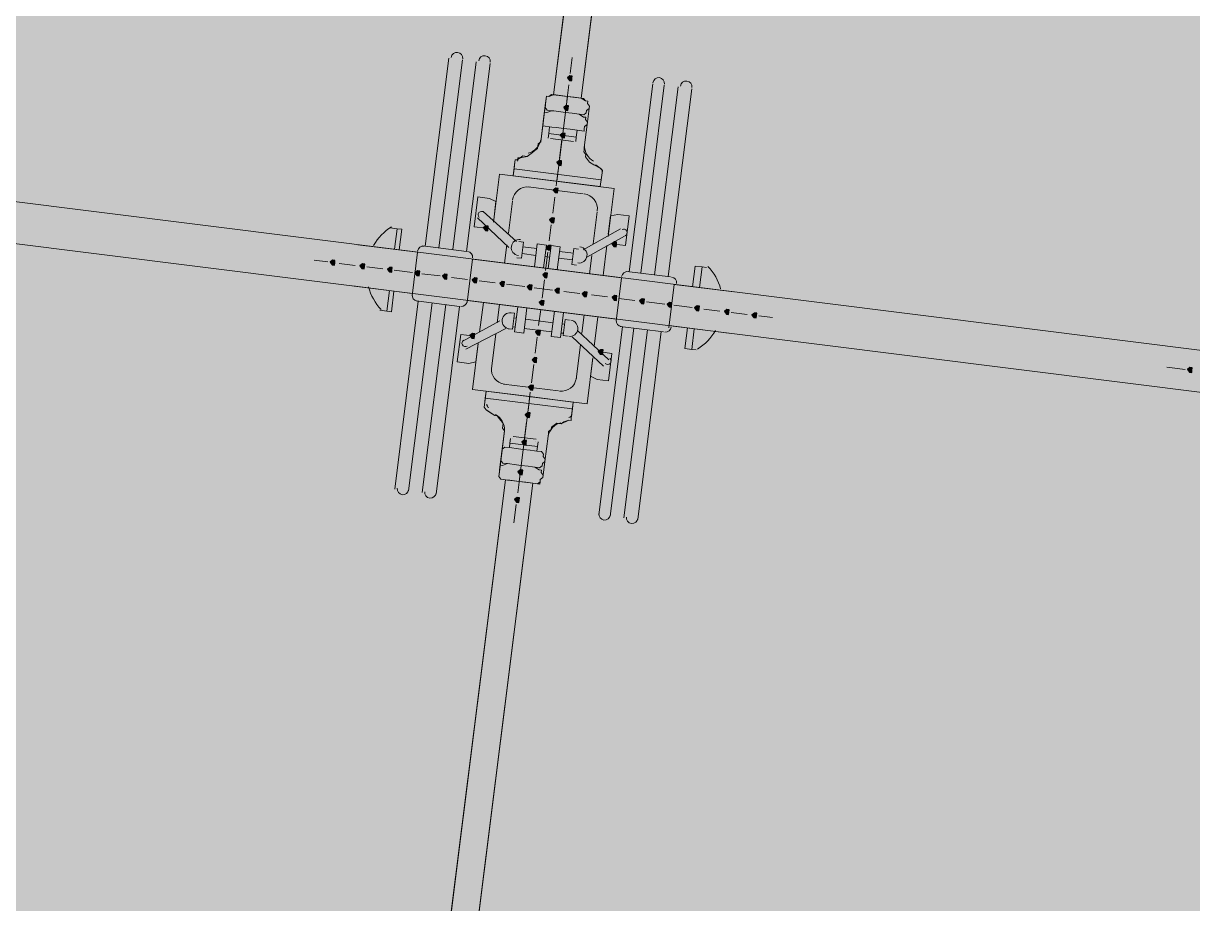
# Model space of a CAD drawing. Header units: metres. Extents: x -4 to 509425, y 7549 to 4732445.
# Drawn here: x 475997.978 to 476002.263, y 4719745.237 to 4719748.463 of the extents above; entities that cross this region are included whole.
import ezdxf

# ---------------------------------------------------------------- set-up
doc = ezdxf.new("R2010")
doc.units = ezdxf.units.M
doc.header["$LTSCALE"] = 0.01
doc.header["$MEASUREMENT"] = 0
doc.layers.get('0').update_dxf_attribs({"lineweight": 0})
doc.layers.add('_SUBESTACIÓN', color=1, linetype='Continuous')
doc.layers.add('SUBESTACION LA VID', color=253, linetype='Continuous')

# ---------------------------------------------------------------- blocks, each defined once
blk = doc.blocks.new('A$Cfff6051d')
at = {"layer": 'SUBESTACION LA VID', "transparency": 33554687}
h = blk.add_hatch(color=256, dxfattribs=at)
h.dxf.hatch_style = 2
h.paths.add_polyline_path([(475999.9889, 4719748.2617), (475999.9899, 4719748.2701), (475999.9815, 4719748.2711), (475999.9721, 4719748.2638), (475999.9794, 4719748.2543), (475999.9878, 4719748.2533)])
h = blk.add_hatch(color=256, dxfattribs=at)
h.dxf.hatch_style = 2
h.paths.add_polyline_path([(475999.9752, 4719748.1525), (475999.9762, 4719748.1609), (475999.9678, 4719748.1619), (475999.9584, 4719748.1546), (475999.9657, 4719748.1451), (475999.9741, 4719748.1441)])
h = blk.add_hatch(color=256, dxfattribs=at)
h.dxf.hatch_style = 2
h.paths.add_polyline_path([(475999.9626, 4719748.0517), (475999.9636, 4719748.0601), (475999.9552, 4719748.0611), (475999.9458, 4719748.0538), (475999.9531, 4719748.0443), (475999.9615, 4719748.0433)])
h = blk.add_hatch(color=256, dxfattribs=at)
h.dxf.hatch_style = 2
h.paths.add_polyline_path([(475999.9499, 4719747.9509), (475999.951, 4719747.9593), (475999.9426, 4719747.9603), (475999.9331, 4719747.953), (475999.9405, 4719747.9435), (475999.9489, 4719747.9425)])
h = blk.add_hatch(color=256, dxfattribs=at)
h.dxf.hatch_style = 2
h.paths.add_polyline_path([(475999.9373, 4719747.8501), (475999.9383, 4719747.8585), (475999.9299, 4719747.8595), (475999.9205, 4719747.8522), (475999.9278, 4719747.8427), (475999.9362, 4719747.8417)])
h = blk.add_hatch(color=256, dxfattribs=at)
h.dxf.hatch_style = 2
h.paths.add_polyline_path([(475999.9236, 4719747.7409), (475999.9246, 4719747.7493), (475999.9162, 4719747.7503), (475999.9068, 4719747.743), (475999.9141, 4719747.7335), (475999.9225, 4719747.7325)])
h = blk.add_hatch(color=256, dxfattribs=at)
h.dxf.hatch_style = 2
h.paths.add_polyline_path([(475999.681, 4719747.7115), (475999.6821, 4719747.7199), (475999.6737, 4719747.721), (475999.6642, 4719747.7136), (475999.6716, 4719747.7042), (475999.68, 4719747.7031)])
h = blk.add_hatch(color=256, dxfattribs=at)
h.dxf.hatch_style = 2
h.paths.add_polyline_path([(475999.911, 4719747.6401), (475999.912, 4719747.6485), (475999.9036, 4719747.6495), (475999.8942, 4719747.6422), (475999.9015, 4719747.6327), (475999.9099, 4719747.6317)])
h = blk.add_hatch(color=256, dxfattribs=at)
h.dxf.hatch_style = 2
h.paths.add_polyline_path([(476000.1514, 4719747.6526), (476000.1525, 4719747.661), (476000.1441, 4719747.662), (476000.1346, 4719747.6547), (476000.142, 4719747.6452), (476000.1504, 4719747.6442)])
h = blk.add_hatch(color=256, dxfattribs=at)
h.dxf.hatch_style = 2
h.paths.add_polyline_path([(475999.1192, 4719747.5857), (475999.1202, 4719747.5941), (475999.1118, 4719747.5952), (475999.1024, 4719747.5878), (475999.1097, 4719747.5784), (475999.1181, 4719747.5773)])
h = blk.add_hatch(color=256, dxfattribs=at)
h.dxf.hatch_style = 2
h.paths.add_polyline_path([(475999.2284, 4719747.572), (475999.2294, 4719747.5804), (475999.221, 4719747.5815), (475999.2116, 4719747.5741), (475999.2189, 4719747.5647), (475999.2273, 4719747.5636)])
h = blk.add_hatch(color=256, dxfattribs=at)
h.dxf.hatch_style = 2
h.paths.add_polyline_path([(475999.3292, 4719747.5594), (475999.3302, 4719747.5678), (475999.3218, 4719747.5689), (475999.3124, 4719747.5615), (475999.3197, 4719747.5521), (475999.3281, 4719747.551)])
h = blk.add_hatch(color=256, dxfattribs=at)
h.dxf.hatch_style = 2
h.paths.add_polyline_path([(475999.43, 4719747.5468), (475999.431, 4719747.5552), (475999.4226, 4719747.5562), (475999.4132, 4719747.5489), (475999.4205, 4719747.5394), (475999.4289, 4719747.5384)])
h = blk.add_hatch(color=256, dxfattribs=at)
h.dxf.hatch_style = 2
h.paths.add_polyline_path([(475999.5308, 4719747.5341), (475999.5318, 4719747.5425), (475999.5234, 4719747.5436), (475999.514, 4719747.5362), (475999.5213, 4719747.5268), (475999.5297, 4719747.5257)])
h = blk.add_hatch(color=256, dxfattribs=at)
h.dxf.hatch_style = 2
h.paths.add_polyline_path([(475999.8983, 4719747.5392), (475999.8994, 4719747.5476), (475999.891, 4719747.5487), (475999.8815, 4719747.5414), (475999.8889, 4719747.5319), (475999.8973, 4719747.5308)])
h = blk.add_hatch(color=256, dxfattribs=at)
h.dxf.hatch_style = 2
h.paths.add_polyline_path([(475999.64, 4719747.5204), (475999.641, 4719747.5288), (475999.6326, 4719747.5299), (475999.6232, 4719747.5225), (475999.6305, 4719747.5131), (475999.6389, 4719747.512)])
h = blk.add_hatch(color=256, dxfattribs=at)
h.dxf.hatch_style = 2
h.paths.add_polyline_path([(475999.7408, 4719747.5078), (475999.7418, 4719747.5162), (475999.7334, 4719747.5173), (475999.724, 4719747.5099), (475999.7313, 4719747.5005), (475999.7397, 4719747.4994)])
h = blk.add_hatch(color=256, dxfattribs=at)
h.dxf.hatch_style = 2
h.paths.add_polyline_path([(475999.8416, 4719747.4952), (475999.8426, 4719747.5036), (475999.8342, 4719747.5046), (475999.8248, 4719747.4973), (475999.8321, 4719747.4878), (475999.8405, 4719747.4868)])
h = blk.add_hatch(color=256, dxfattribs=at)
h.dxf.hatch_style = 2
h.paths.add_polyline_path([(475999.9424, 4719747.4825), (475999.9435, 4719747.4909), (475999.9351, 4719747.492), (475999.9256, 4719747.4846), (475999.9329, 4719747.4752), (475999.9413, 4719747.4741)])
h = blk.add_hatch(color=256, dxfattribs=at)
h.dxf.hatch_style = 2
h.paths.add_polyline_path([(476000.0432, 4719747.4699), (476000.0443, 4719747.4783), (476000.0359, 4719747.4793), (476000.0264, 4719747.472), (476000.0337, 4719747.4625), (476000.0422, 4719747.4615)])
h = blk.add_hatch(color=256, dxfattribs=at)
h.dxf.hatch_style = 2
h.paths.add_polyline_path([(476000.1524, 4719747.4562), (476000.1535, 4719747.4646), (476000.1451, 4719747.4656), (476000.1356, 4719747.4583), (476000.143, 4719747.4488), (476000.1514, 4719747.4478)])
h = blk.add_hatch(color=256, dxfattribs=at)
h.dxf.hatch_style = 2
h.paths.add_polyline_path([(476000.2532, 4719747.4436), (476000.2543, 4719747.452), (476000.2459, 4719747.453), (476000.2364, 4719747.4457), (476000.2438, 4719747.4362), (476000.2522, 4719747.4352)])
h = blk.add_hatch(color=256, dxfattribs=at)
h.dxf.hatch_style = 2
h.paths.add_polyline_path([(475999.8857, 4719747.4384), (475999.8867, 4719747.4468), (475999.8783, 4719747.4479), (475999.8689, 4719747.4405), (475999.8762, 4719747.4311), (475999.8846, 4719747.43)])
h = blk.add_hatch(color=256, dxfattribs=at)
h.dxf.hatch_style = 2
h.paths.add_polyline_path([(476000.354, 4719747.4309), (476000.3551, 4719747.4393), (476000.3467, 4719747.4404), (476000.3372, 4719747.433), (476000.3446, 4719747.4236), (476000.353, 4719747.4225)])
h = blk.add_hatch(color=256, dxfattribs=at)
h.dxf.hatch_style = 2
h.paths.add_polyline_path([(476000.4548, 4719747.4183), (476000.4559, 4719747.4267), (476000.4475, 4719747.4277), (476000.438, 4719747.4204), (476000.4454, 4719747.4109), (476000.4538, 4719747.4099)])
h = blk.add_hatch(color=256, dxfattribs=at)
h.dxf.hatch_style = 2
h.paths.add_polyline_path([(476000.564, 4719747.4046), (476000.5651, 4719747.413), (476000.5567, 4719747.414), (476000.5472, 4719747.4067), (476000.5546, 4719747.3972), (476000.563, 4719747.3962)])
h = blk.add_hatch(color=256, dxfattribs=at)
h.dxf.hatch_style = 2
h.paths.add_polyline_path([(476000.6648, 4719747.392), (476000.6659, 4719747.4004), (476000.6575, 4719747.4014), (476000.648, 4719747.3941), (476000.6554, 4719747.3846), (476000.6638, 4719747.3836)])
h = blk.add_hatch(color=256, dxfattribs=at)
h.dxf.hatch_style = 2
h.paths.add_polyline_path([(475999.6315, 4719747.3167), (475999.6326, 4719747.3251), (475999.6242, 4719747.3262), (475999.6147, 4719747.3188), (475999.6221, 4719747.3094), (475999.6305, 4719747.3083)])
h = blk.add_hatch(color=256, dxfattribs=at)
h.dxf.hatch_style = 2
h.paths.add_polyline_path([(475999.872, 4719747.3292), (475999.873, 4719747.3376), (475999.8646, 4719747.3387), (475999.8552, 4719747.3313), (475999.8625, 4719747.3219), (475999.8709, 4719747.3208)])
h = blk.add_hatch(color=256, dxfattribs=at)
h.dxf.hatch_style = 2
h.paths.add_polyline_path([(475999.8593, 4719747.2284), (475999.8604, 4719747.2368), (475999.852, 4719747.2379), (475999.8425, 4719747.2305), (475999.8499, 4719747.2211), (475999.8583, 4719747.22)])
h = blk.add_hatch(color=256, dxfattribs=at)
h.dxf.hatch_style = 2
h.paths.add_polyline_path([(476000.1019, 4719747.2577), (476000.103, 4719747.2661), (476000.0946, 4719747.2672), (476000.0851, 4719747.2599), (476000.0925, 4719747.2504), (476000.1009, 4719747.2493)])
h = blk.add_hatch(color=256, dxfattribs=at)
h.dxf.hatch_style = 2
h.paths.add_polyline_path([(476002.2609, 4719747.1919), (476002.2619, 4719747.2003), (476002.2535, 4719747.2013), (476002.2441, 4719747.194), (476002.2514, 4719747.1845), (476002.2598, 4719747.1835)])
h = blk.add_hatch(color=256, dxfattribs=at)
h.dxf.hatch_style = 2
h.paths.add_polyline_path([(475999.8467, 4719747.1276), (475999.8478, 4719747.136), (475999.8394, 4719747.1371), (475999.8299, 4719747.1297), (475999.8373, 4719747.1203), (475999.8457, 4719747.1192)])
h = blk.add_hatch(color=256, dxfattribs=at)
h.dxf.hatch_style = 2
h.paths.add_polyline_path([(475999.8341, 4719747.0268), (475999.8351, 4719747.0352), (475999.8267, 4719747.0363), (475999.8173, 4719747.0289), (475999.8246, 4719747.0195), (475999.833, 4719747.0184)])
h = blk.add_hatch(color=256, dxfattribs=at)
h.dxf.hatch_style = 2
h.paths.add_polyline_path([(475999.8214, 4719746.926), (475999.8225, 4719746.9344), (475999.8141, 4719746.9355), (475999.8046, 4719746.9281), (475999.812, 4719746.9187), (475999.8204, 4719746.9176)])
h = blk.add_hatch(color=256, dxfattribs=at)
h.dxf.hatch_style = 2
h.paths.add_polyline_path([(475999.8077, 4719746.8168), (475999.8088, 4719746.8252), (475999.8004, 4719746.8263), (475999.7909, 4719746.8189), (475999.7983, 4719746.8095), (475999.8067, 4719746.8084)])
h = blk.add_hatch(color=256, dxfattribs=at)
h.dxf.hatch_style = 2
h.paths.add_polyline_path([(475999.7951, 4719746.716), (475999.7962, 4719746.7244), (475999.7878, 4719746.7255), (475999.7783, 4719746.7181), (475999.7857, 4719746.7087), (475999.7941, 4719746.7076)])
at = {"layer": 'SUBESTACION LA VID', "lineweight": 15}
for p, q in [((476000.6589, 4719754.0821), (475999.9217, 4719748.2018)), ((476000.7597, 4719754.0694), (476000.0225, 4719748.1892)), ((476070.5903, 4719738.7022), (475974.8433, 4719750.706)), ((476070.5713, 4719738.551), (475974.8243, 4719750.5548)), ((475999.5374, 4719748.3353), (475999.451, 4719747.6465)), ((475999.5014, 4719747.6402), (475999.5878, 4719748.329)), ((475999.6382, 4719748.3227), (475999.5518, 4719747.6339)), ((475999.6022, 4719747.6276), (475999.6886, 4719748.3164)), ((475999.99, 4719748.3383), (475999.9826, 4719748.2795)), ((475999.9773, 4719748.2375), (475999.97, 4719748.1787)), ((476000.1986, 4719747.5528), (476000.285, 4719748.2416)), ((476000.327, 4719748.2364), (476000.2406, 4719747.5475)), ((476000.291, 4719747.5412), (476000.3774, 4719748.23)), ((476000.4278, 4719748.2237), (476000.3414, 4719747.5349)), ((475999.8922, 4719748.1714), (475999.8849, 4719748.1126)), ((475999.9647, 4719748.1367), (475999.9563, 4719748.0695)), ((476000.0445, 4719748.0926), (476000.0519, 4719748.1514)), ((475999.8743, 4719748.0286), (475999.8849, 4719748.1126)), ((476000.0445, 4719748.0926), (476000.0339, 4719748.0086)), ((475999.9016, 4719748.0422), (475999.9038, 4719748.059)), ((475999.952, 4719748.0359), (475999.9436, 4719747.9687)), ((476000.0046, 4719748.0464), (476000.0025, 4719748.0296)), ((475999.7987, 4719747.9698), (475999.825, 4719747.9751)), ((476000.0959, 4719747.8899), (475999.7766, 4719747.9299)), ((475999.9384, 4719747.9267), (475999.931, 4719747.8679)), ((476000.0686, 4719747.9445), (476000.0927, 4719747.933)), ((475999.701, 4719747.7346), (475999.7231, 4719747.911)), ((476000.1431, 4719747.8584), (475999.7231, 4719747.911)), ((476000.0297, 4719747.8385), (475999.8281, 4719747.8638)), ((476000.121, 4719747.682), (476000.1431, 4719747.8584)), ((475999.7556, 4719747.6937), (475999.7703, 4719747.8113)), ((475999.9257, 4719747.8259), (475999.9183, 4719747.7671)), ((475999.6432, 4719747.7504), (475999.7576, 4719747.6422)), ((475999.6632, 4719747.7735), (475999.786, 4719747.6642)), ((476000.0664, 4719747.6547), (476000.0811, 4719747.7723)), ((475999.3229, 4719747.7138), (475999.3481, 4719747.7106)), ((475999.9131, 4719747.7251), (475999.9057, 4719747.6663)), ((476000.1672, 4719747.7103), (476000.0296, 4719747.6337)), ((476000.1808, 4719747.683), (476000.0432, 4719747.6064)), ((475999.4227, 4719747.6245), (475999.2042, 4719747.6519)), ((475999.4026, 4719747.4649), (475999.4227, 4719747.6245)), ((475999.6022, 4719747.6276), (475999.4426, 4719747.6476)), ((475999.7419, 4719747.5845), (475999.7503, 4719747.6517)), ((475999.8595, 4719747.638), (475999.8091, 4719747.6443)), ((475999.8511, 4719747.5708), (475999.8616, 4719747.6548)), ((475999.8952, 4719747.6506), (475999.8616, 4719747.6548)), ((475999.8847, 4719747.5666), (475999.8952, 4719747.6506)), ((475999.9004, 4719747.6243), (475999.892, 4719747.5571)), ((475999.9099, 4719747.6317), (475999.8931, 4719747.6338)), ((475999.9015, 4719747.5644), (475999.912, 4719747.6485)), ((475999.9456, 4719747.6442), (475999.912, 4719747.6485)), ((475999.9351, 4719747.5602), (475999.9456, 4719747.6442)), ((475999.9939, 4719747.6211), (475999.9435, 4719747.6274)), ((476000.0128, 4719747.6358), (475999.996, 4719747.6379)), ((476000.1031, 4719747.5392), (476000.1168, 4719747.6484)), ((475999.094, 4719747.5889), (475999.0436, 4719747.5952)), ((475999.1948, 4719747.5763), (475999.136, 4719747.5836)), ((475999.6243, 4719747.5992), (475999.6043, 4719747.4396)), ((476000.1703, 4719747.5307), (475999.6243, 4719747.5992)), ((475999.8563, 4719747.6128), (475999.8059, 4719747.6191)), ((475999.9067, 4719747.6064), (475999.8899, 4719747.6086)), ((475999.9907, 4719747.5959), (475999.9403, 4719747.6022)), ((476000.0527, 4719747.5455), (476000.0611, 4719747.6127)), ((475999.2956, 4719747.5636), (475999.2368, 4719747.571)), ((475999.4048, 4719747.5499), (475999.3376, 4719747.5584)), ((475999.5056, 4719747.5373), (475999.4384, 4719747.5457)), ((476000.1902, 4719747.5538), (476000.3498, 4719747.5338)), ((476000.4822, 4719747.5684), (476000.4654, 4719747.5705)), ((475999.4037, 4719747.4733), (475999.1853, 4719747.5007)), ((475999.6064, 4719747.5246), (475999.5476, 4719747.532)), ((475999.7072, 4719747.512), (475999.6484, 4719747.5194)), ((475999.8164, 4719747.4983), (475999.7492, 4719747.5067)), ((475999.9172, 4719747.4857), (475999.85, 4719747.4941)), ((475999.8878, 4719747.5235), (475999.8794, 4719747.4563)), ((476000.1703, 4719747.5307), (476000.1503, 4719747.3711)), ((476000.3435, 4719747.3469), (476000.3635, 4719747.5065)), ((476000.3635, 4719747.5065), (476000.5819, 4719747.4791)), ((475999.327, 4719747.4061), (475999.3365, 4719747.4817)), ((476000.018, 4719747.473), (475999.9592, 4719747.4804)), ((476000.1188, 4719747.4604), (476000.06, 4719747.4678)), ((476000.2196, 4719747.4478), (476000.1608, 4719747.4551)), ((475999.3102, 4719747.4082), (475999.285, 4719747.4114)), ((475999.3394, 4719746.7561), (475999.4257, 4719747.4449)), ((475999.4761, 4719747.4386), (475999.3898, 4719746.7498)), ((475999.5769, 4719747.426), (475999.4173, 4719747.446)), ((475999.4402, 4719746.7434), (475999.5265, 4719747.4323)), ((475999.5769, 4719747.426), (475999.4906, 4719746.7371)), ((476000.1513, 4719747.3795), (475999.6053, 4719747.448)), ((475999.6504, 4719747.3314), (475999.6641, 4719747.4406)), ((475999.7145, 4719747.366), (475999.7229, 4719747.4333)), ((475999.7901, 4719747.4248), (475999.7785, 4719747.3324)), ((475999.8237, 4719747.4206), (475999.8121, 4719747.3282)), ((475999.8741, 4719747.4143), (475999.8667, 4719747.3555)), ((475999.9245, 4719747.408), (475999.9129, 4719747.3156)), ((476000.3288, 4719747.4341), (476000.2616, 4719747.4425)), ((476000.4296, 4719747.4214), (476000.3624, 4719747.4299)), ((476000.5304, 4719747.4088), (476000.4716, 4719747.4162)), ((475999.5863, 4719747.2968), (475999.7239, 4719747.3734)), ((475999.7848, 4719747.3828), (475999.7764, 4719747.3839)), ((475999.9193, 4719747.366), (475999.8185, 4719747.3786)), ((475999.9581, 4719747.4038), (475999.9465, 4719747.3114)), ((476000.0253, 4719747.3271), (476000.0337, 4719747.3943)), ((476000.0704, 4719747.2788), (476000.0841, 4719747.388)), ((476000.6312, 4719747.3962), (476000.5724, 4719747.4035)), ((476000.7236, 4719747.3846), (476000.6732, 4719747.3909)), ((475999.6, 4719747.2695), (475999.746, 4719747.345)), ((475999.6934, 4719747.198), (475999.7092, 4719747.324)), ((475999.7806, 4719747.3492), (475999.7722, 4719747.3503)), ((475999.8121, 4719747.3282), (475999.7785, 4719747.3324)), ((475999.915, 4719747.3324), (475999.8142, 4719747.345)), ((475999.957, 4719747.3271), (475999.9486, 4719747.3282)), ((475999.9613, 4719747.3607), (475999.9529, 4719747.3618)), ((476000.124, 4719747.2294), (476000.0095, 4719747.3376)), ((476000.1734, 4719747.3512), (476000.087, 4719746.6624)), ((476000.129, 4719746.6571), (476000.2154, 4719747.3459)), ((476000.165, 4719747.3522), (476000.3246, 4719747.3322)), ((476000.2658, 4719747.3396), (476000.1794, 4719746.6508)), ((476000.2298, 4719746.6444), (476000.3162, 4719747.3333)), ((476000.3445, 4719747.3553), (476000.5629, 4719747.3279)), ((476000.4023, 4719747.2713), (476000.4117, 4719747.3469)), ((475999.6241, 4719747.1214), (475999.6452, 4719747.2894)), ((475999.8615, 4719747.3135), (475999.8541, 4719747.2547)), ((475999.9465, 4719747.3114), (475999.9129, 4719747.3156)), ((475999.9728, 4719747.3166), (475999.956, 4719747.3187)), ((476000.104, 4719747.2063), (475999.9896, 4719747.3145)), ((476000.0042, 4719747.1591), (476000.02, 4719747.2851)), ((476000.0441, 4719747.0688), (476000.0652, 4719747.2368)), ((476000.4275, 4719747.2681), (476000.4443, 4719747.266)), ((475999.8488, 4719747.2127), (475999.8404, 4719747.1455)), ((476002.2357, 4719747.195), (476002.1685, 4719747.2034)), ((476000.0441, 4719747.0688), (475999.6241, 4719747.1214)), ((475999.9391, 4719747.116), (475999.7375, 4719747.1413)), ((475999.8362, 4719747.1119), (475999.8278, 4719747.0447)), ((475999.9905, 4719747.0499), (475999.6713, 4719747.0899)), ((475999.6745, 4719747.0468), (475999.706, 4719747.0258)), ((475999.8225, 4719747.0027), (475999.8151, 4719746.9439)), ((475999.9496, 4719746.9953), (475999.9769, 4719747.0089)), ((475999.7416, 4719746.9702), (475999.7301, 4719746.8777)), ((475999.7637, 4719746.9418), (475999.7616, 4719746.925)), ((475999.7721, 4719746.9407), (475999.7721, 4719746.9407)), ((475999.8571, 4719746.9386), (475999.7731, 4719746.9491)), ((475999.8897, 4719746.8577), (475999.9013, 4719746.9501)), ((475999.8099, 4719746.9019), (475999.8025, 4719746.8431)), ((475999.8561, 4719746.9302), (475999.8561, 4719746.9302)), ((475999.8624, 4719746.9124), (475999.8645, 4719746.9292)), ((475999.7227, 4719746.8189), (475999.7301, 4719746.8777)), ((475999.8897, 4719746.8577), (475999.8823, 4719746.7989)), ((475999.7447, 4719746.7906), (475999.4477, 4719744.4217)), ((475999.8455, 4719746.778), (475999.5485, 4719744.4091)), ((475999.7972, 4719746.8011), (475999.7899, 4719746.7423)), ((475999.7846, 4719746.7003), (475999.7762, 4719746.6331))]:
    blk.add_line(p, q, dxfattribs=at)
at = {"layer": 'SUBESTACION LA VID', "lineweight": 0}
blk.add_line((475999.7447, 4719746.7906), (475999.8455, 4719746.778), dxfattribs=at)
at = {"layer": 'SUBESTACION LA VID', "lineweight": 15}
for points in [[(476000.6589, 4719754.0821), (476000.7597, 4719754.0694), (476000.0225, 4719748.1892), (475999.9217, 4719748.2018), (476000.6589, 4719754.0821)], [(476070.5713, 4719738.551), (476070.5903, 4719738.7022), (475974.8433, 4719750.706), (475974.8243, 4719750.5548), (476070.5713, 4719738.551)], [(475999.7798, 4719747.9551), (475999.7735, 4719747.9047), (475999.9331, 4719747.8847), (475999.9721, 4719748.1955), (475999.9469, 4719748.1987), (475999.9385, 4719748.1997), (475999.9301, 4719748.2008), (475999.9217, 4719748.2018), (475999.9133, 4719748.2029), (475999.9038, 4719748.1956), (475999.8954, 4719748.1966), (475999.8943, 4719748.1882), (475999.8933, 4719748.1798), (475999.8922, 4719748.1714), (475999.8849, 4719748.1126), (475999.8743, 4719748.0286), (475999.8649, 4719748.0212), (475999.8638, 4719748.0128), (475999.8628, 4719748.0044), (475999.8533, 4719747.9971), (475999.8439, 4719747.9898), (475999.8344, 4719747.9824), (475999.825, 4719747.9751), (475999.8082, 4719747.9772), (475999.7987, 4719747.9698), (475999.7903, 4719747.9709), (475999.7893, 4719747.9625), (475999.7809, 4719747.9635), (475999.7798, 4719747.9551)], [(475999.8922, 4719748.1714), (475999.8912, 4719748.163), (475999.8901, 4719748.1546), (475999.8975, 4719748.1451), (475999.9143, 4719748.143), (475999.9227, 4719748.142), (475999.9395, 4719748.1399), (475999.9647, 4719748.1367), (475999.9899, 4719748.1336), (476000.0067, 4719748.1315), (476000.0151, 4719748.1304), (476000.0319, 4719748.1283), (476000.0413, 4719748.1356), (476000.0424, 4719748.144), (476000.0519, 4719748.1514), (476000.0529, 4719748.1598), (476000.0456, 4719748.1692), (476000.0466, 4719748.1776), (476000.0382, 4719748.1787), (476000.0225, 4719748.1892), (476000.0141, 4719748.1903), (475999.9973, 4719748.1924), (475999.9721, 4719748.1955), (475999.9469, 4719748.1987), (475999.9301, 4719748.2008), (475999.9217, 4719748.2018), (475999.9038, 4719748.1956), (475999.8954, 4719748.1966), (475999.8943, 4719748.1882), (475999.8933, 4719748.1798), (475999.8922, 4719748.1714)], [(476000.099, 4719747.9151), (476000.0927, 4719747.8647), (475999.9331, 4719747.8847), (475999.9721, 4719748.1955), (475999.9973, 4719748.1924), (476000.0057, 4719748.1913), (476000.0225, 4719748.1892), (476000.0309, 4719748.1882), (476000.0382, 4719748.1787), (476000.0466, 4719748.1776), (476000.0456, 4719748.1692), (476000.0529, 4719748.1598), (476000.0519, 4719748.1514), (476000.0445, 4719748.0926), (476000.0339, 4719748.0086), (476000.0329, 4719748.0002), (476000.0318, 4719747.9918), (476000.0392, 4719747.9823), (476000.0381, 4719747.9739), (476000.0455, 4719747.9645), (476000.0528, 4719747.955), (476000.0686, 4719747.9445), (476000.077, 4719747.9435), (476000.0927, 4719747.933), (476000.1001, 4719747.9235), (476000.099, 4719747.9151)], [(475999.9573, 4719748.0779), (475999.9825, 4719748.0748), (475999.9993, 4719748.0727), (476000.0077, 4719748.0716), (476000.0245, 4719748.0695), (476000.0329, 4719748.0684), (476000.034, 4719748.0768), (476000.035, 4719748.0852), (476000.0445, 4719748.0926), (476000.0455, 4719748.101), (476000.0382, 4719748.1104), (476000.0392, 4719748.1188), (476000.0308, 4719748.1199), (476000.0151, 4719748.1304), (476000.0067, 4719748.1315), (475999.9899, 4719748.1336), (475999.9647, 4719748.1367), (475999.9395, 4719748.1399), (475999.9227, 4719748.142), (475999.9143, 4719748.143), (475999.8964, 4719748.1367), (475999.888, 4719748.1378), (475999.887, 4719748.1294), (475999.8859, 4719748.121), (475999.8849, 4719748.1126), (475999.8838, 4719748.1042), (475999.8828, 4719748.0958), (475999.8817, 4719748.0874), (475999.8901, 4719748.0863), (475999.9069, 4719748.0842), (475999.9153, 4719748.0832), (475999.9321, 4719748.0811), (475999.9573, 4719748.0779)], [(476000.0077, 4719748.0716), (476000.0046, 4719748.0464), (475999.9038, 4719748.059), (475999.9069, 4719748.0842)], [(475999.91, 4719748.0412), (475999.91, 4719748.0412), (475999.994, 4719748.0307)], [(476000.099, 4719747.9151), (476000.0959, 4719747.8899), (476000.0927, 4719747.8647), (475999.7735, 4719747.9047), (475999.7766, 4719747.9299), (475999.7798, 4719747.9551)], [(475999.6726, 4719747.7126), (475999.6306, 4719747.7179), (475999.6443, 4719747.8271), (475999.6863, 4719747.8218), (475999.7104, 4719747.8102), (475999.702, 4719747.743)], [(476000.143, 4719747.6536), (476000.185, 4719747.6484), (476000.1987, 4719747.7576), (476000.1567, 4719747.7628), (476000.1305, 4719747.7576), (476000.122, 4719747.6904)], [(475999.3555, 4719747.6329), (475999.3649, 4719747.7085), (475999.3481, 4719747.7106), (475999.3387, 4719747.635)], [(475999.787, 4719747.6044), (475999.8038, 4719747.6023), (475999.8112, 4719747.6611), (475999.7944, 4719747.6632)], [(476000.0054, 4719747.577), (475999.9886, 4719747.5791), (475999.996, 4719747.6379)], [(476000.4307, 4719747.4981), (476000.4402, 4719747.5737), (476000.4654, 4719747.5705), (476000.4559, 4719747.4949)], [(475999.3197, 4719747.4838), (475999.3102, 4719747.4082), (475999.327, 4719747.4061)], [(475999.7618, 4719747.4028), (475999.7786, 4719747.4007), (475999.7712, 4719747.3419), (475999.7544, 4719747.344)], [(475999.9802, 4719747.3754), (475999.9634, 4719747.3775), (475999.956, 4719747.3187)], [(475999.6231, 4719747.3178), (475999.5811, 4719747.323), (475999.5685, 4719747.2222), (475999.6105, 4719747.217), (475999.6367, 4719747.2222), (475999.6452, 4719747.2894)], [(476000.4369, 4719747.3437), (476000.4275, 4719747.2681), (476000.4023, 4719747.2713)], [(476000.0935, 4719747.2588), (476000.1355, 4719747.2535), (476000.1229, 4719747.1527), (476000.0809, 4719747.158), (476000.0567, 4719747.1696), (476000.0652, 4719747.2368)], [(475999.6682, 4719747.0647), (475999.6745, 4719747.1151), (475999.8341, 4719747.0951), (475999.7951, 4719746.7843), (475999.7699, 4719746.7874), (475999.7615, 4719746.7885), (475999.7531, 4719746.7895), (475999.7447, 4719746.7906), (475999.7363, 4719746.7916), (475999.7279, 4719746.7927), (475999.7206, 4719746.8021), (475999.7216, 4719746.8105), (475999.7227, 4719746.8189), (475999.7237, 4719746.8273), (475999.7301, 4719746.8777), (475999.7416, 4719746.9702), (475999.7343, 4719746.9796), (475999.7353, 4719746.988), (475999.7364, 4719746.9964), (475999.7291, 4719747.0059), (475999.7217, 4719747.0153), (475999.7144, 4719747.0248), (475999.706, 4719747.0258), (475999.6902, 4719747.0363), (475999.6745, 4719747.0468), (475999.6671, 4719747.0563), (475999.6682, 4719747.0647)], [(475999.9874, 4719747.0247), (475999.9905, 4719747.0499), (475999.9937, 4719747.0751), (475999.6745, 4719747.1151), (475999.6713, 4719747.0899), (475999.6682, 4719747.0647)], [(475999.9874, 4719747.0247), (475999.9937, 4719747.0751), (475999.8341, 4719747.0951), (475999.7951, 4719746.7843), (475999.8203, 4719746.7811), (475999.8287, 4719746.7801), (475999.8455, 4719746.778), (475999.8539, 4719746.7769), (475999.8623, 4719746.7758), (475999.8707, 4719746.7748), (475999.8718, 4719746.7832), (475999.8728, 4719746.7916), (475999.8823, 4719746.7989), (475999.8833, 4719746.8073), (475999.8897, 4719746.8577), (475999.9013, 4719746.9501), (475999.9023, 4719746.9585), (475999.9034, 4719746.9669), (475999.9128, 4719746.9743), (475999.9139, 4719746.9827), (475999.9233, 4719746.99), (475999.9328, 4719746.9974), (475999.9496, 4719746.9953), (475999.959, 4719747.0026), (475999.9769, 4719747.0089), (475999.9853, 4719747.0079), (475999.9863, 4719747.0163), (475999.9874, 4719747.0247)], [(475999.8099, 4719746.9019), (475999.8351, 4719746.8987), (475999.8519, 4719746.8966), (475999.8603, 4719746.8956), (475999.8771, 4719746.8934), (475999.8844, 4719746.884), (475999.8834, 4719746.8756), (475999.8907, 4719746.8661), (475999.8897, 4719746.8577), (475999.8802, 4719746.8504), (475999.8792, 4719746.842), (475999.8697, 4719746.8346), (475999.8529, 4719746.8368), (475999.8445, 4719746.8378), (475999.8277, 4719746.8399), (475999.8025, 4719746.8431), (475999.7773, 4719746.8462), (475999.7605, 4719746.8483), (475999.7521, 4719746.8494), (475999.7353, 4719746.8515), (475999.728, 4719746.8609), (475999.729, 4719746.8693), (475999.7301, 4719746.8777), (475999.7311, 4719746.8861), (475999.7322, 4719746.8945), (475999.7332, 4719746.903), (475999.7427, 4719746.9103), (475999.7595, 4719746.9082), (475999.7679, 4719746.9071), (475999.7847, 4719746.905), (475999.8099, 4719746.9019)], [(475999.8603, 4719746.8956), (475999.8624, 4719746.9124), (475999.7616, 4719746.925), (475999.7595, 4719746.9082)], [(475999.7227, 4719746.8189), (475999.7237, 4719746.8273), (475999.7248, 4719746.8357), (475999.7258, 4719746.8441), (475999.7342, 4719746.8431), (475999.7521, 4719746.8494), (475999.7605, 4719746.8483), (475999.7773, 4719746.8462), (475999.8025, 4719746.8431), (475999.8277, 4719746.8399), (475999.8445, 4719746.8378), (475999.8529, 4719746.8368), (475999.8687, 4719746.8262), (475999.8771, 4719746.8252), (475999.876, 4719746.8168), (475999.8833, 4719746.8073), (475999.8823, 4719746.7989), (475999.8728, 4719746.7916), (475999.8718, 4719746.7832), (475999.8623, 4719746.7758), (475999.8455, 4719746.778), (475999.8371, 4719746.779), (475999.8203, 4719746.7811), (475999.7951, 4719746.7843), (475999.7699, 4719746.7874), (475999.7531, 4719746.7895), (475999.7447, 4719746.7906), (475999.7279, 4719746.7927), (475999.7206, 4719746.8021), (475999.7216, 4719746.8105), (475999.7227, 4719746.8189)], [(475999.7447, 4719746.7906), (475999.8455, 4719746.778), (475999.5485, 4719744.4091), (475999.4477, 4719744.4217), (475999.7447, 4719746.7906)]]:
    blk.add_lwpolyline(points, dxfattribs=at)
at = {"layer": 'SUBESTACION LA VID'}
for points in [[(475999.9889, 4719748.2617), (475999.9899, 4719748.2701), (475999.9815, 4719748.2711), (475999.9721, 4719748.2638), (475999.9794, 4719748.2543), (475999.9878, 4719748.2533)], [(475999.9752, 4719748.1525), (475999.9762, 4719748.1609), (475999.9678, 4719748.1619), (475999.9584, 4719748.1546), (475999.9657, 4719748.1451), (475999.9741, 4719748.1441)], [(475999.9626, 4719748.0517), (475999.9636, 4719748.0601), (475999.9552, 4719748.0611), (475999.9458, 4719748.0538), (475999.9531, 4719748.0443), (475999.9615, 4719748.0433)], [(475999.9499, 4719747.9509), (475999.951, 4719747.9593), (475999.9426, 4719747.9603), (475999.9331, 4719747.953), (475999.9405, 4719747.9435), (475999.9489, 4719747.9425)], [(475999.9373, 4719747.8501), (475999.9383, 4719747.8585), (475999.9299, 4719747.8595), (475999.9205, 4719747.8522), (475999.9278, 4719747.8427), (475999.9362, 4719747.8417)], [(475999.9236, 4719747.7409), (475999.9246, 4719747.7493), (475999.9162, 4719747.7503), (475999.9068, 4719747.743), (475999.9141, 4719747.7335), (475999.9225, 4719747.7325)], [(475999.681, 4719747.7115), (475999.6821, 4719747.7199), (475999.6737, 4719747.721), (475999.6642, 4719747.7136), (475999.6716, 4719747.7042), (475999.68, 4719747.7031)], [(475999.911, 4719747.6401), (475999.912, 4719747.6485), (475999.9036, 4719747.6495), (475999.8942, 4719747.6422), (475999.9015, 4719747.6327), (475999.9099, 4719747.6317)], [(476000.1514, 4719747.6526), (476000.1525, 4719747.661), (476000.1441, 4719747.662), (476000.1346, 4719747.6547), (476000.142, 4719747.6452), (476000.1504, 4719747.6442)], [(475999.1192, 4719747.5857), (475999.1202, 4719747.5941), (475999.1118, 4719747.5952), (475999.1024, 4719747.5878), (475999.1097, 4719747.5784), (475999.1181, 4719747.5773)], [(475999.2284, 4719747.572), (475999.2294, 4719747.5804), (475999.221, 4719747.5815), (475999.2116, 4719747.5741), (475999.2189, 4719747.5647), (475999.2273, 4719747.5636)], [(475999.3292, 4719747.5594), (475999.3302, 4719747.5678), (475999.3218, 4719747.5689), (475999.3124, 4719747.5615), (475999.3197, 4719747.5521), (475999.3281, 4719747.551)], [(475999.43, 4719747.5468), (475999.431, 4719747.5552), (475999.4226, 4719747.5562), (475999.4132, 4719747.5489), (475999.4205, 4719747.5394), (475999.4289, 4719747.5384)], [(475999.5308, 4719747.5341), (475999.5318, 4719747.5425), (475999.5234, 4719747.5436), (475999.514, 4719747.5362), (475999.5213, 4719747.5268), (475999.5297, 4719747.5257)], [(475999.8983, 4719747.5392), (475999.8994, 4719747.5476), (475999.891, 4719747.5487), (475999.8815, 4719747.5414), (475999.8889, 4719747.5319), (475999.8973, 4719747.5308)], [(475999.64, 4719747.5204), (475999.641, 4719747.5288), (475999.6326, 4719747.5299), (475999.6232, 4719747.5225), (475999.6305, 4719747.5131), (475999.6389, 4719747.512)], [(475999.7408, 4719747.5078), (475999.7418, 4719747.5162), (475999.7334, 4719747.5173), (475999.724, 4719747.5099), (475999.7313, 4719747.5005), (475999.7397, 4719747.4994)], [(475999.8416, 4719747.4952), (475999.8426, 4719747.5036), (475999.8342, 4719747.5046), (475999.8248, 4719747.4973), (475999.8321, 4719747.4878), (475999.8405, 4719747.4868)], [(475999.9424, 4719747.4825), (475999.9435, 4719747.4909), (475999.9351, 4719747.492), (475999.9256, 4719747.4846), (475999.9329, 4719747.4752), (475999.9413, 4719747.4741)], [(476000.0432, 4719747.4699), (476000.0443, 4719747.4783), (476000.0359, 4719747.4793), (476000.0264, 4719747.472), (476000.0337, 4719747.4625), (476000.0422, 4719747.4615)], [(476000.1524, 4719747.4562), (476000.1535, 4719747.4646), (476000.1451, 4719747.4656), (476000.1356, 4719747.4583), (476000.143, 4719747.4488), (476000.1514, 4719747.4478)], [(476000.2532, 4719747.4436), (476000.2543, 4719747.452), (476000.2459, 4719747.453), (476000.2364, 4719747.4457), (476000.2438, 4719747.4362), (476000.2522, 4719747.4352)], [(475999.8857, 4719747.4384), (475999.8867, 4719747.4468), (475999.8783, 4719747.4479), (475999.8689, 4719747.4405), (475999.8762, 4719747.4311), (475999.8846, 4719747.43)], [(476000.354, 4719747.4309), (476000.3551, 4719747.4393), (476000.3467, 4719747.4404), (476000.3372, 4719747.433), (476000.3446, 4719747.4236), (476000.353, 4719747.4225)], [(476000.4548, 4719747.4183), (476000.4559, 4719747.4267), (476000.4475, 4719747.4277), (476000.438, 4719747.4204), (476000.4454, 4719747.4109), (476000.4538, 4719747.4099)], [(476000.564, 4719747.4046), (476000.5651, 4719747.413), (476000.5567, 4719747.414), (476000.5472, 4719747.4067), (476000.5546, 4719747.3972), (476000.563, 4719747.3962)], [(476000.6648, 4719747.392), (476000.6659, 4719747.4004), (476000.6575, 4719747.4014), (476000.648, 4719747.3941), (476000.6554, 4719747.3846), (476000.6638, 4719747.3836)], [(475999.6315, 4719747.3167), (475999.6326, 4719747.3251), (475999.6242, 4719747.3262), (475999.6147, 4719747.3188), (475999.6221, 4719747.3094), (475999.6305, 4719747.3083)], [(475999.872, 4719747.3292), (475999.873, 4719747.3376), (475999.8646, 4719747.3387), (475999.8552, 4719747.3313), (475999.8625, 4719747.3219), (475999.8709, 4719747.3208)], [(475999.8593, 4719747.2284), (475999.8604, 4719747.2368), (475999.852, 4719747.2379), (475999.8425, 4719747.2305), (475999.8499, 4719747.2211), (475999.8583, 4719747.22)], [(476000.1019, 4719747.2577), (476000.103, 4719747.2661), (476000.0946, 4719747.2672), (476000.0851, 4719747.2599), (476000.0925, 4719747.2504), (476000.1009, 4719747.2493)], [(476002.2609, 4719747.1919), (476002.2619, 4719747.2003), (476002.2535, 4719747.2013), (476002.2441, 4719747.194), (476002.2514, 4719747.1845), (476002.2598, 4719747.1835)], [(475999.8467, 4719747.1276), (475999.8478, 4719747.136), (475999.8394, 4719747.1371), (475999.8299, 4719747.1297), (475999.8373, 4719747.1203), (475999.8457, 4719747.1192)], [(475999.8341, 4719747.0268), (475999.8351, 4719747.0352), (475999.8267, 4719747.0363), (475999.8173, 4719747.0289), (475999.8246, 4719747.0195), (475999.833, 4719747.0184)], [(475999.8214, 4719746.926), (475999.8225, 4719746.9344), (475999.8141, 4719746.9355), (475999.8046, 4719746.9281), (475999.812, 4719746.9187), (475999.8204, 4719746.9176)], [(475999.8077, 4719746.8168), (475999.8088, 4719746.8252), (475999.8004, 4719746.8263), (475999.7909, 4719746.8189), (475999.7983, 4719746.8095), (475999.8067, 4719746.8084)], [(475999.7951, 4719746.716), (475999.7962, 4719746.7244), (475999.7878, 4719746.7255), (475999.7783, 4719746.7181), (475999.7857, 4719746.7087), (475999.7941, 4719746.7076)]]:
    blk.add_lwpolyline(points, close=True, dxfattribs=at)
at = {"layer": 'SUBESTACION LA VID', "lineweight": 0}
for points in [[(475999.9889, 4719748.2617), (475999.9899, 4719748.2701), (475999.9815, 4719748.2711), (475999.9721, 4719748.2638), (475999.9794, 4719748.2543), (475999.9878, 4719748.2533)], [(475999.9752, 4719748.1525), (475999.9762, 4719748.1609), (475999.9678, 4719748.1619), (475999.9584, 4719748.1546), (475999.9657, 4719748.1451), (475999.9741, 4719748.1441)], [(475999.9626, 4719748.0517), (475999.9636, 4719748.0601), (475999.9552, 4719748.0611), (475999.9458, 4719748.0538), (475999.9531, 4719748.0443), (475999.9615, 4719748.0433)], [(475999.9499, 4719747.9509), (475999.951, 4719747.9593), (475999.9426, 4719747.9603), (475999.9331, 4719747.953), (475999.9405, 4719747.9435), (475999.9489, 4719747.9425)], [(475999.9373, 4719747.8501), (475999.9383, 4719747.8585), (475999.9299, 4719747.8595), (475999.9205, 4719747.8522), (475999.9278, 4719747.8427), (475999.9362, 4719747.8417)], [(475999.9236, 4719747.7409), (475999.9246, 4719747.7493), (475999.9162, 4719747.7503), (475999.9068, 4719747.743), (475999.9141, 4719747.7335), (475999.9225, 4719747.7325)], [(475999.681, 4719747.7115), (475999.6821, 4719747.7199), (475999.6737, 4719747.721), (475999.6642, 4719747.7136), (475999.6716, 4719747.7042), (475999.68, 4719747.7031)], [(475999.911, 4719747.6401), (475999.912, 4719747.6485), (475999.9036, 4719747.6495), (475999.8942, 4719747.6422), (475999.9015, 4719747.6327), (475999.9099, 4719747.6317)], [(476000.1514, 4719747.6526), (476000.1525, 4719747.661), (476000.1441, 4719747.662), (476000.1346, 4719747.6547), (476000.142, 4719747.6452), (476000.1504, 4719747.6442)], [(475999.1192, 4719747.5857), (475999.1202, 4719747.5941), (475999.1118, 4719747.5952), (475999.1024, 4719747.5878), (475999.1097, 4719747.5784), (475999.1181, 4719747.5773)], [(475999.2284, 4719747.572), (475999.2294, 4719747.5804), (475999.221, 4719747.5815), (475999.2116, 4719747.5741), (475999.2189, 4719747.5647), (475999.2273, 4719747.5636)], [(475999.3292, 4719747.5594), (475999.3302, 4719747.5678), (475999.3218, 4719747.5689), (475999.3124, 4719747.5615), (475999.3197, 4719747.5521), (475999.3281, 4719747.551)], [(475999.43, 4719747.5468), (475999.431, 4719747.5552), (475999.4226, 4719747.5562), (475999.4132, 4719747.5489), (475999.4205, 4719747.5394), (475999.4289, 4719747.5384)], [(475999.5308, 4719747.5341), (475999.5318, 4719747.5425), (475999.5234, 4719747.5436), (475999.514, 4719747.5362), (475999.5213, 4719747.5268), (475999.5297, 4719747.5257)], [(475999.8983, 4719747.5392), (475999.8994, 4719747.5476), (475999.891, 4719747.5487), (475999.8815, 4719747.5414), (475999.8889, 4719747.5319), (475999.8973, 4719747.5308)], [(475999.64, 4719747.5204), (475999.641, 4719747.5288), (475999.6326, 4719747.5299), (475999.6232, 4719747.5225), (475999.6305, 4719747.5131), (475999.6389, 4719747.512)], [(475999.7408, 4719747.5078), (475999.7418, 4719747.5162), (475999.7334, 4719747.5173), (475999.724, 4719747.5099), (475999.7313, 4719747.5005), (475999.7397, 4719747.4994)], [(475999.8416, 4719747.4952), (475999.8426, 4719747.5036), (475999.8342, 4719747.5046), (475999.8248, 4719747.4973), (475999.8321, 4719747.4878), (475999.8405, 4719747.4868)], [(475999.9424, 4719747.4825), (475999.9435, 4719747.4909), (475999.9351, 4719747.492), (475999.9256, 4719747.4846), (475999.9329, 4719747.4752), (475999.9413, 4719747.4741)], [(476000.0432, 4719747.4699), (476000.0443, 4719747.4783), (476000.0359, 4719747.4793), (476000.0264, 4719747.472), (476000.0337, 4719747.4625), (476000.0422, 4719747.4615)], [(476000.1524, 4719747.4562), (476000.1535, 4719747.4646), (476000.1451, 4719747.4656), (476000.1356, 4719747.4583), (476000.143, 4719747.4488), (476000.1514, 4719747.4478)], [(476000.2532, 4719747.4436), (476000.2543, 4719747.452), (476000.2459, 4719747.453), (476000.2364, 4719747.4457), (476000.2438, 4719747.4362), (476000.2522, 4719747.4352)], [(475999.8857, 4719747.4384), (475999.8867, 4719747.4468), (475999.8783, 4719747.4479), (475999.8689, 4719747.4405), (475999.8762, 4719747.4311), (475999.8846, 4719747.43)], [(476000.354, 4719747.4309), (476000.3551, 4719747.4393), (476000.3467, 4719747.4404), (476000.3372, 4719747.433), (476000.3446, 4719747.4236), (476000.353, 4719747.4225)], [(476000.4548, 4719747.4183), (476000.4559, 4719747.4267), (476000.4475, 4719747.4277), (476000.438, 4719747.4204), (476000.4454, 4719747.4109), (476000.4538, 4719747.4099)], [(476000.564, 4719747.4046), (476000.5651, 4719747.413), (476000.5567, 4719747.414), (476000.5472, 4719747.4067), (476000.5546, 4719747.3972), (476000.563, 4719747.3962)], [(476000.6648, 4719747.392), (476000.6659, 4719747.4004), (476000.6575, 4719747.4014), (476000.648, 4719747.3941), (476000.6554, 4719747.3846), (476000.6638, 4719747.3836)], [(475999.6315, 4719747.3167), (475999.6326, 4719747.3251), (475999.6242, 4719747.3262), (475999.6147, 4719747.3188), (475999.6221, 4719747.3094), (475999.6305, 4719747.3083)], [(475999.872, 4719747.3292), (475999.873, 4719747.3376), (475999.8646, 4719747.3387), (475999.8552, 4719747.3313), (475999.8625, 4719747.3219), (475999.8709, 4719747.3208)], [(475999.8593, 4719747.2284), (475999.8604, 4719747.2368), (475999.852, 4719747.2379), (475999.8425, 4719747.2305), (475999.8499, 4719747.2211), (475999.8583, 4719747.22)], [(476000.1019, 4719747.2577), (476000.103, 4719747.2661), (476000.0946, 4719747.2672), (476000.0851, 4719747.2599), (476000.0925, 4719747.2504), (476000.1009, 4719747.2493)], [(476002.2609, 4719747.1919), (476002.2619, 4719747.2003), (476002.2535, 4719747.2013), (476002.2441, 4719747.194), (476002.2514, 4719747.1845), (476002.2598, 4719747.1835)], [(475999.8467, 4719747.1276), (475999.8478, 4719747.136), (475999.8394, 4719747.1371), (475999.8299, 4719747.1297), (475999.8373, 4719747.1203), (475999.8457, 4719747.1192)], [(475999.8341, 4719747.0268), (475999.8351, 4719747.0352), (475999.8267, 4719747.0363), (475999.8173, 4719747.0289), (475999.8246, 4719747.0195), (475999.833, 4719747.0184)], [(475999.8214, 4719746.926), (475999.8225, 4719746.9344), (475999.8141, 4719746.9355), (475999.8046, 4719746.9281), (475999.812, 4719746.9187), (475999.8204, 4719746.9176)], [(475999.8077, 4719746.8168), (475999.8088, 4719746.8252), (475999.8004, 4719746.8263), (475999.7909, 4719746.8189), (475999.7983, 4719746.8095), (475999.8067, 4719746.8084)], [(475999.7951, 4719746.716), (475999.7962, 4719746.7244), (475999.7878, 4719746.7255), (475999.7783, 4719746.7181), (475999.7857, 4719746.7087), (475999.7941, 4719746.7076)]]:
    blk.add_lwpolyline(points, close=True, dxfattribs=at)
for points in [[(475999.8743, 4719748.0286), (475999.8922, 4719748.1714), (475999.8933, 4719748.1798), (475999.8743, 4719748.0286), (475999.8943, 4719748.1882)], [(475999.7416, 4719746.9702), (475999.7237, 4719746.8273), (475999.7227, 4719746.8189), (475999.7416, 4719746.9702), (475999.7216, 4719746.8105)]]:
    blk.add_lwpolyline(points, dxfattribs=at)
at = {"layer": 'SUBESTACION LA VID', "lineweight": 15}
for points in [[(475999.5883, 4719748.3332), (475999.5898, 4719748.3448), (475999.5815, 4719748.3554), (475999.5699, 4719748.3569), (475999.5583, 4719748.3583), (475999.5478, 4719748.3501), (475999.5463, 4719748.3385)], [(475999.6891, 4719748.3206), (475999.6906, 4719748.3322), (475999.6823, 4719748.3428), (475999.6707, 4719748.3442), (475999.6591, 4719748.3457), (475999.6486, 4719748.3375), (475999.6471, 4719748.3259)], [(476000.3275, 4719748.2406), (476000.329, 4719748.2521), (476000.3208, 4719748.2627), (476000.3092, 4719748.2642), (476000.2976, 4719748.2656), (476000.287, 4719748.2574), (476000.2855, 4719748.2458)], [(476000.4283, 4719748.2279), (476000.4298, 4719748.2395), (476000.4216, 4719748.2501), (476000.41, 4719748.2515), (476000.3984, 4719748.253), (476000.3878, 4719748.2448), (476000.3863, 4719748.2332)], [(475999.666, 4719747.7708), (475999.6608, 4719747.7755), (475999.6528, 4719747.7752), (475999.648, 4719747.77), (475999.6433, 4719747.7648), (475999.6436, 4719747.7568), (475999.6488, 4719747.7521)], [(476000.1842, 4719747.6849), (476000.1904, 4719747.6882), (476000.1927, 4719747.6959), (476000.1894, 4719747.7021), (476000.1861, 4719747.7083), (476000.1784, 4719747.7106), (476000.1722, 4719747.7073)], [(475999.7997, 4719747.6711), (475999.7834, 4719747.6731), (475999.7686, 4719747.6616), (475999.7666, 4719747.6454), (475999.7645, 4719747.6291), (475999.776, 4719747.6143), (475999.7923, 4719747.6123)], [(476000.0107, 4719747.5849), (476000.0269, 4719747.5828), (476000.0417, 4719747.5944), (476000.0438, 4719747.6106), (476000.0458, 4719747.6268), (476000.0343, 4719747.6417), (476000.0181, 4719747.6437)], [(475999.766, 4719747.4023), (475999.7497, 4719747.4043), (475999.7349, 4719747.3928), (475999.7329, 4719747.3765), (475999.7308, 4719747.3603), (475999.7423, 4719747.3455), (475999.7586, 4719747.3435)], [(475999.977, 4719747.3161), (475999.9932, 4719747.314), (476000.008, 4719747.3255), (476000.0101, 4719747.3418), (476000.0121, 4719747.358), (476000.0006, 4719747.3728), (475999.9844, 4719747.3749)], [(475999.5924, 4719747.3022), (475999.5862, 4719747.2989), (475999.5839, 4719747.2912), (475999.5872, 4719747.285), (475999.5905, 4719747.2788), (475999.5982, 4719747.2765), (475999.6044, 4719747.2798)], [(476000.1107, 4719747.2163), (476000.1158, 4719747.2116), (476000.1239, 4719747.212), (476000.1286, 4719747.2171), (476000.1333, 4719747.2223), (476000.133, 4719747.2303), (476000.1278, 4719747.2351)], [(475999.3483, 4719746.7592), (475999.3469, 4719746.7476), (475999.3551, 4719746.7371), (475999.3667, 4719746.7356), (475999.3783, 4719746.7341), (475999.3889, 4719746.7424), (475999.3903, 4719746.754)], [(475999.4491, 4719746.7466), (475999.4477, 4719746.735), (475999.4559, 4719746.7244), (475999.4675, 4719746.723), (475999.4791, 4719746.7215), (475999.4897, 4719746.7297), (475999.4911, 4719746.7413)], [(476000.0875, 4719746.6666), (476000.0861, 4719746.655), (476000.0943, 4719746.6444), (476000.1059, 4719746.6429), (476000.1175, 4719746.6415), (476000.1281, 4719746.6497), (476000.1295, 4719746.6613)], [(476000.1883, 4719746.6539), (476000.1869, 4719746.6423), (476000.1951, 4719746.6317), (476000.2067, 4719746.6303), (476000.2183, 4719746.6288), (476000.2289, 4719746.637), (476000.2303, 4719746.6486)]]:
    blk.add_open_spline(points, degree=3, knots=[0, 0, 0, 0, 1, 1, 1, 2, 2, 2, 2], dxfattribs=at)
for points in [[(475999.8287, 4719747.9876), (475999.8522, 4719747.9936), (475999.8702, 4719748.0125), (475999.8751, 4719748.0362)], [(476000.0351, 4719748.0161), (476000.034, 4719747.9919), (476000.0468, 4719747.9692), (476000.0681, 4719747.9576)], [(475999.7988, 4719747.9691), (475999.7936, 4719747.9681), (475999.7896, 4719747.9639), (475999.7888, 4719747.9586)], [(476000.0996, 4719747.9197), (476000.1001, 4719747.925), (476000.0972, 4719747.93), (476000.0925, 4719747.9323)], [(475999.8323, 4719747.8632), (475999.8021, 4719747.867), (475999.7746, 4719747.8456), (475999.7708, 4719747.8155)], [(476000.0816, 4719747.7765), (476000.0854, 4719747.8067), (476000.064, 4719747.8342), (476000.0339, 4719747.8379)], [(475999.3275, 4719747.718), (475999.3004, 4719747.7007), (475999.2779, 4719747.6771), (475999.262, 4719747.6491)], [(475999.4468, 4719747.647), (475999.4352, 4719747.6485), (475999.4246, 4719747.6403), (475999.4232, 4719747.6287)], [(475999.6248, 4719747.6034), (475999.6262, 4719747.615), (475999.618, 4719747.6256), (475999.6064, 4719747.627)], [(476000.1944, 4719747.5533), (476000.1828, 4719747.5548), (476000.1723, 4719747.5465), (476000.1708, 4719747.5349)], [(476000.5337, 4719747.4897), (476000.5251, 4719747.5207), (476000.5092, 4719747.5491), (476000.4872, 4719747.5726)], [(475999.2429, 4719747.4974), (475999.2515, 4719747.4664), (475999.2675, 4719747.438), (475999.2894, 4719747.4145)], [(476000.3724, 4719747.5097), (476000.3739, 4719747.5213), (476000.3656, 4719747.5318), (476000.354, 4719747.5333)], [(475999.4032, 4719747.4691), (475999.4017, 4719747.4575), (475999.4099, 4719747.4469), (475999.4215, 4719747.4454)], [(475999.5811, 4719747.4254), (475999.5927, 4719747.424), (475999.6033, 4719747.4322), (475999.6048, 4719747.4438)], [(476000.1508, 4719747.3753), (476000.1493, 4719747.3637), (476000.1576, 4719747.3532), (476000.1692, 4719747.3517)], [(476000.3288, 4719747.3317), (476000.3404, 4719747.3302), (476000.351, 4719747.3385), (476000.3524, 4719747.3501)], [(476000.4492, 4719747.2691), (476000.4763, 4719747.2864), (476000.4987, 4719747.3101), (476000.5147, 4719747.338)], [(475999.694, 4719747.2022), (475999.6902, 4719747.1721), (475999.7115, 4719747.1446), (475999.7417, 4719747.1408)], [(475999.9433, 4719747.1155), (475999.9735, 4719747.1117), (476000.001, 4719747.1331), (476000.0048, 4719747.1633)], [(475999.6771, 4719747.0675), (475999.6766, 4719747.0622), (475999.6794, 4719747.0571), (475999.6842, 4719747.0548)], [(475999.7415, 4719746.971), (475999.7426, 4719746.9952), (475999.7299, 4719747.0179), (475999.7086, 4719747.0296)], [(475999.9778, 4719747.018), (475999.983, 4719747.0191), (475999.987, 4719747.0232), (475999.9879, 4719747.0285)], [(475999.9479, 4719746.9995), (475999.9245, 4719746.9935), (475999.9065, 4719746.9747), (475999.9016, 4719746.9509)]]:
    blk.add_open_spline(points, degree=3, dxfattribs=at)

msp = doc.modelspace()

# ---------------------------------------------------------------- hatches: boundary and pattern name
at = {"layer": '_SUBESTACIÓN', "transparency": 33554559}
h = msp.add_hatch(color=1, dxfattribs=at)
h.dxf.hatch_style = 1
h.paths.add_polyline_path([(475968.6399, 4719805.825), (476089.9386, 4719790.615), (476078.1686, 4719696.74), (475956.8686, 4719711.9502)])

# ---------------------------------------------------------------- block references
at = {"linetype": 'Continuous'}
msp.add_blockref('A$Cfff6051d', (0, 0), dxfattribs=at)

doc.saveas('drawing.dxf')
